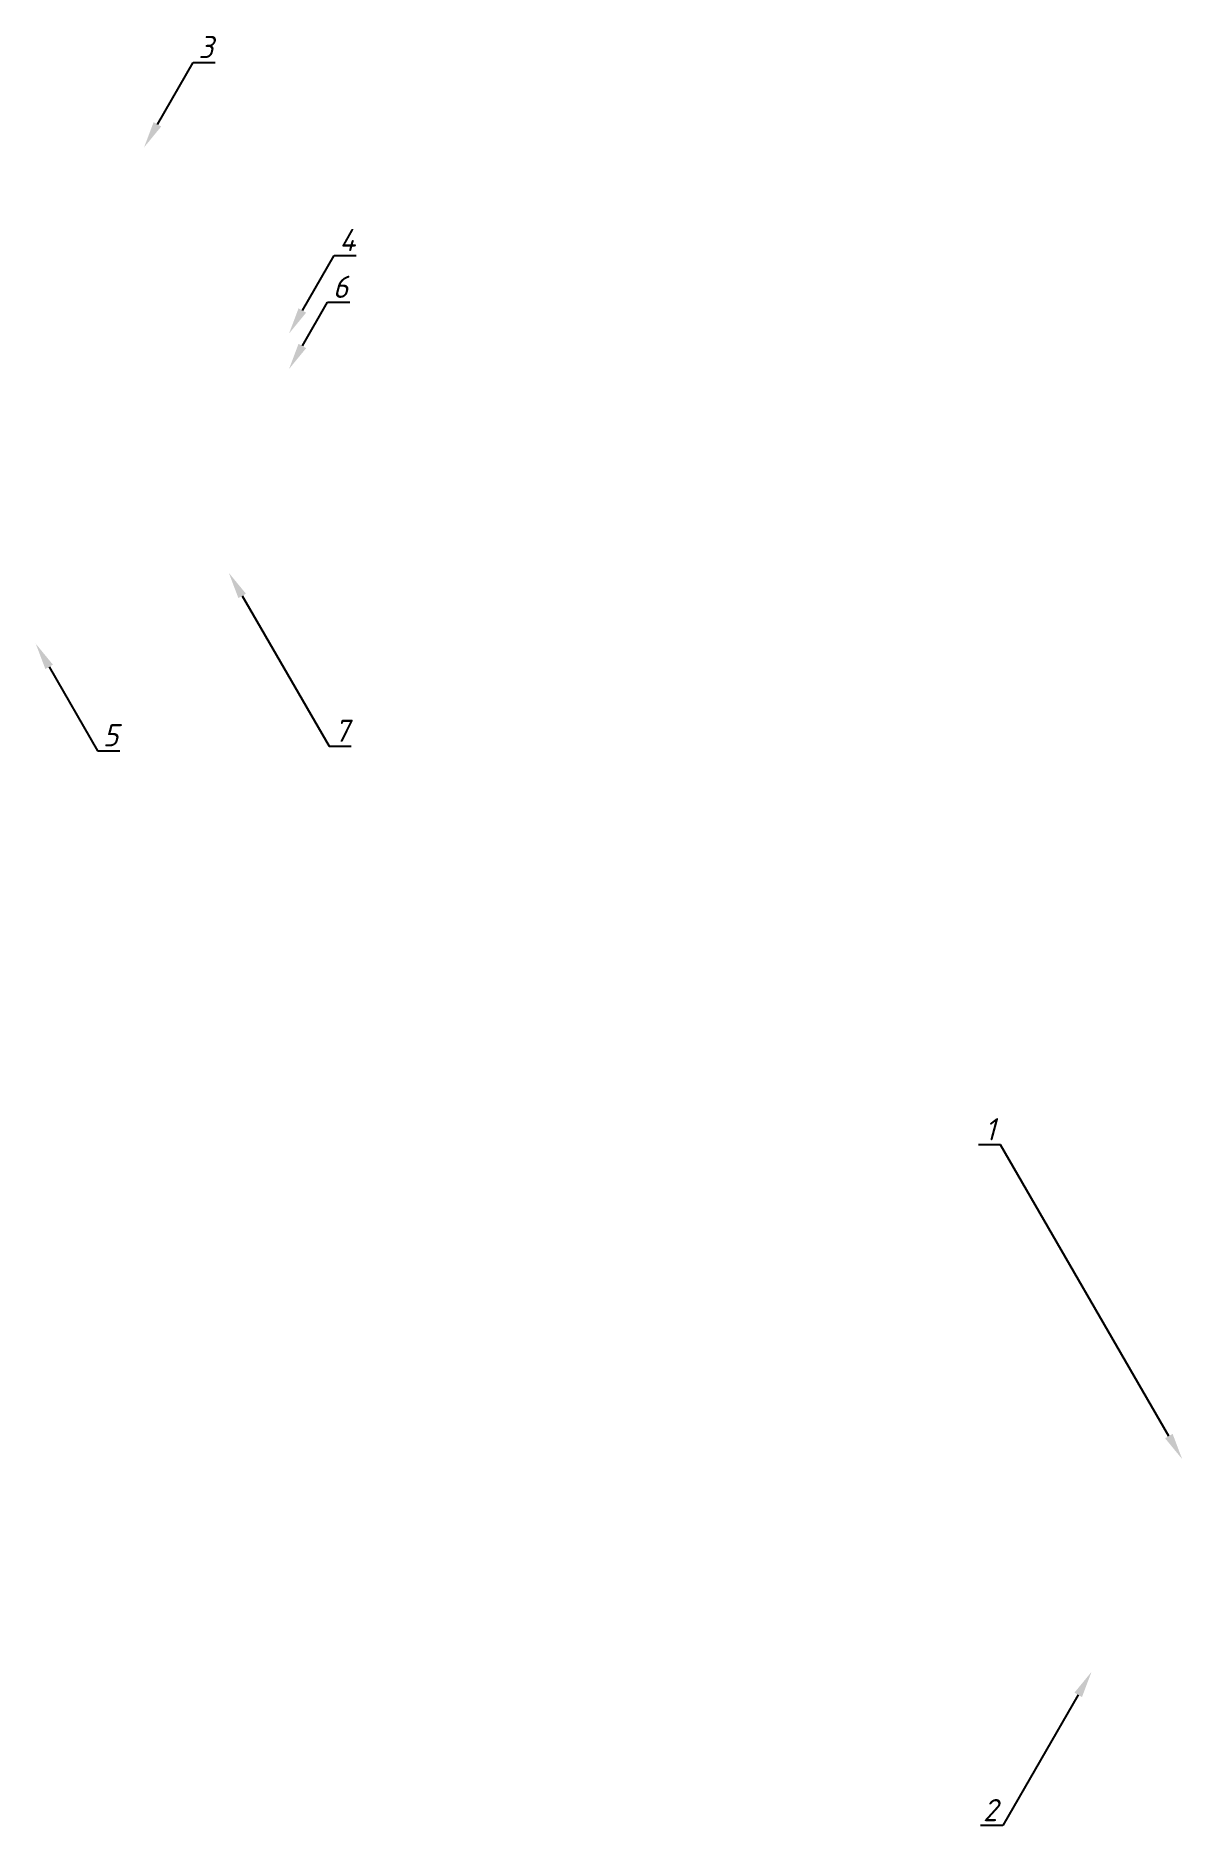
# Paper-space layout 'Лист' of a CAD drawing. Header units: millimetres. Extents: x 129 to 259, y 70 to 272.
import ezdxf
from ezdxf import colors
from ezdxf.entities.mleader import LeaderData, LeaderLine
from ezdxf.math import Vec2, Vec3

# ---------------------------------------------------------------- set-up
doc = ezdxf.new("R2010")
doc.units = ezdxf.units.MM
doc.styles.add('Regular Text (GOST)', font='GOST Common Italic.ttf')

psp = doc.layouts.new('Лист')

# ---------------------------------------------------------------- leaders
ml = psp.add_multileader_mtext('Standard')
ml.set_content('3', color=256, style='Regular Text (GOST)')
ml.set_leader_properties()
ml.build(insert=Vec2(0, 0))
ml.multileader.update_dxf_attribs({"text_left_attachment_type": 6, "text_right_attachment_type": 5, "dogleg_length": 0.5, "arrow_head_size": 3})
ctx = ml.context
ctx.base_point, ctx.char_height, ctx.arrow_head_size, ctx.landing_gap_size, ctx.plane_origin = Vec3(147.66, 268.72), 2.5, 3, 0.09, Vec3(141.63, 259.15)
ctx.left_attachment, ctx.right_attachment = 6, 5
notes = []
notes.append((ctx, [(0, (1, 1, 0), (147.16, 268.72), (1, 0), 0.5, [(0, [(141.63, 259.15)], 0, [])])]))
ctx.mtext.insert, ctx.mtext.flow_direction = Vec3(147.75, 271.72), 5
ml = psp.add_multileader_mtext('Standard')
ml.set_content('4', color=256, style='Regular Text (GOST)')
ml.set_leader_properties()
ml.build(insert=Vec2(0, 0))
ml.multileader.update_dxf_attribs({"text_left_attachment_type": 6, "text_right_attachment_type": 5, "dogleg_length": 0.5, "arrow_head_size": 3})
ctx = ml.context
ctx.base_point, ctx.char_height, ctx.arrow_head_size, ctx.landing_gap_size, ctx.plane_origin = Vec3(163.56, 246.95), 2.5, 3, 0.09, Vec3(157.98, 238.15)
ctx.left_attachment, ctx.right_attachment = 6, 5
notes.append((ctx, [(0, (1, 1, 0), (163.06, 246.95), (1, 0), 0.5, [(0, [(157.98, 238.15)], 0, [])])]))
ctx.mtext.insert, ctx.mtext.flow_direction = Vec3(163.65, 249.95), 5
ml = psp.add_multileader_mtext('Standard')
ml.set_content('6', color=256, style='Regular Text (GOST)')
ml.set_leader_properties()
ml.build(insert=Vec2(0, 0))
ml.multileader.update_dxf_attribs({"text_left_attachment_type": 6, "text_right_attachment_type": 5, "dogleg_length": 0.5, "arrow_head_size": 3})
ctx = ml.context
ctx.base_point, ctx.char_height, ctx.arrow_head_size, ctx.landing_gap_size, ctx.plane_origin = Vec3(162.82, 241.67), 2.5, 3, 0.09, Vec3(157.98, 234.15)
ctx.left_attachment, ctx.right_attachment = 6, 5
notes.append((ctx, [(0, (1, 1, 0), (162.32, 241.67), (1, 0), 0.5, [(0, [(157.98, 234.15)], 0, [])])]))
ctx.mtext.insert, ctx.mtext.flow_direction = Vec3(162.91, 244.67), 5
ml = psp.add_multileader_mtext('Standard')
ml.set_content('7', color=256, style='Regular Text (GOST)')
ml.set_leader_properties()
ml.build(insert=Vec2(0, 0))
ml.multileader.update_dxf_attribs({"text_left_attachment_type": 6, "text_right_attachment_type": 5, "dogleg_length": 0.5, "arrow_head_size": 3})
ctx = ml.context
ctx.base_point, ctx.char_height, ctx.arrow_head_size, ctx.landing_gap_size, ctx.plane_origin = Vec3(162.99, 191.59), 2.5, 3, 0.09, Vec3(151.19, 211.15)
ctx.left_attachment, ctx.right_attachment = 6, 5
notes.append((ctx, [(0, (1, 1, 0), (162.49, 191.59), (1, 0), 0.5, [(0, [(151.19, 211.15)], 0, [])])]))
ctx.mtext.insert, ctx.mtext.flow_direction = Vec3(163.08, 194.59), 5
ml = psp.add_multileader_mtext('Standard')
ml.set_content('5', color=256, style='Regular Text (GOST)')
ml.set_leader_properties()
ml.build(insert=Vec2(0, 0))
ml.multileader.update_dxf_attribs({"text_left_attachment_type": 6, "text_right_attachment_type": 5, "dogleg_length": 0.5, "arrow_head_size": 3})
ctx = ml.context
ctx.base_point, ctx.char_height, ctx.arrow_head_size, ctx.landing_gap_size, ctx.plane_origin = Vec3(136.89, 191.09), 2.5, 3, 0.09, Vec3(129.42, 203.15)
ctx.left_attachment, ctx.right_attachment = 6, 5
notes.append((ctx, [(0, (1, 1, 0), (136.39, 191.09), (1, 0), 0.5, [(0, [(129.42, 203.15)], 0, [])])]))
ctx.mtext.insert, ctx.mtext.flow_direction = Vec3(136.98, 194.09), 5
ml = psp.add_multileader_mtext('Standard')
ml.set_content('1', color=256, style='Regular Text (GOST)')
ml.set_leader_properties()
ml.build(insert=Vec2(0, 0))
ml.multileader.update_dxf_attribs({"text_left_attachment_type": 6, "text_right_attachment_type": 5, "dogleg_length": 0.5, "arrow_head_size": 3})
ctx = ml.context
ctx.base_point, ctx.char_height, ctx.arrow_head_size, ctx.landing_gap_size, ctx.plane_origin = Vec3(236.64, 146.64), 2.5, 3, 0.09, Vec3(258.7, 111.18)
ctx.left_attachment, ctx.right_attachment, ctx.text_align_type = 6, 5, 2
notes.append((ctx, [(0, (1, 1, 0), (238.23, 146.64), (-1, 0), 0.5, [(0, [(258.7, 111.18)], 0, [])])]))
ctx.mtext.insert, ctx.mtext.alignment, ctx.mtext.flow_direction = Vec3(237.64, 149.64), 3, 5
ml = psp.add_multileader_mtext('Standard')
ml.set_content('2', color=256, style='Regular Text (GOST)')
ml.set_leader_properties()
ml.build(insert=Vec2(0, 0))
ml.multileader.update_dxf_attribs({"text_left_attachment_type": 6, "text_right_attachment_type": 5, "dogleg_length": 0.5, "arrow_head_size": 3})
ctx = ml.context
ctx.base_point, ctx.char_height, ctx.arrow_head_size, ctx.landing_gap_size, ctx.plane_origin = Vec3(236, 69.83), 2.5, 3, 0.09, Vec3(248.48, 87.18)
ctx.left_attachment, ctx.right_attachment, ctx.text_align_type = 6, 5, 2
notes.append((ctx, [(0, (1, 1, 0), (238.46, 69.83), (-1, 0), 0.5, [(0, [(248.48, 87.18)], 0, [])])]))
ctx.mtext.insert, ctx.mtext.alignment, ctx.mtext.flow_direction = Vec3(237.87, 72.83), 3, 5
for ctx, leaders in notes:
    for number, flags, end, landing, length, lines in leaders:
        leader = LeaderData()
        leader.index, (leader.has_last_leader_line, leader.has_dogleg_vector, leader.attachment_direction) = number, flags
        leader.last_leader_point, leader.dogleg_vector, leader.dogleg_length = Vec3(end), Vec3(landing), length
        for number, points, colour, breaks in lines:
            line = LeaderLine()
            line.index, line.vertices, line.color, line.breaks = number, Vec3.list(points), colors.encode_raw_color(colour), breaks
            leader.lines.append(line)
        ctx.leaders.append(leader)

doc.saveas('drawing.dxf')
